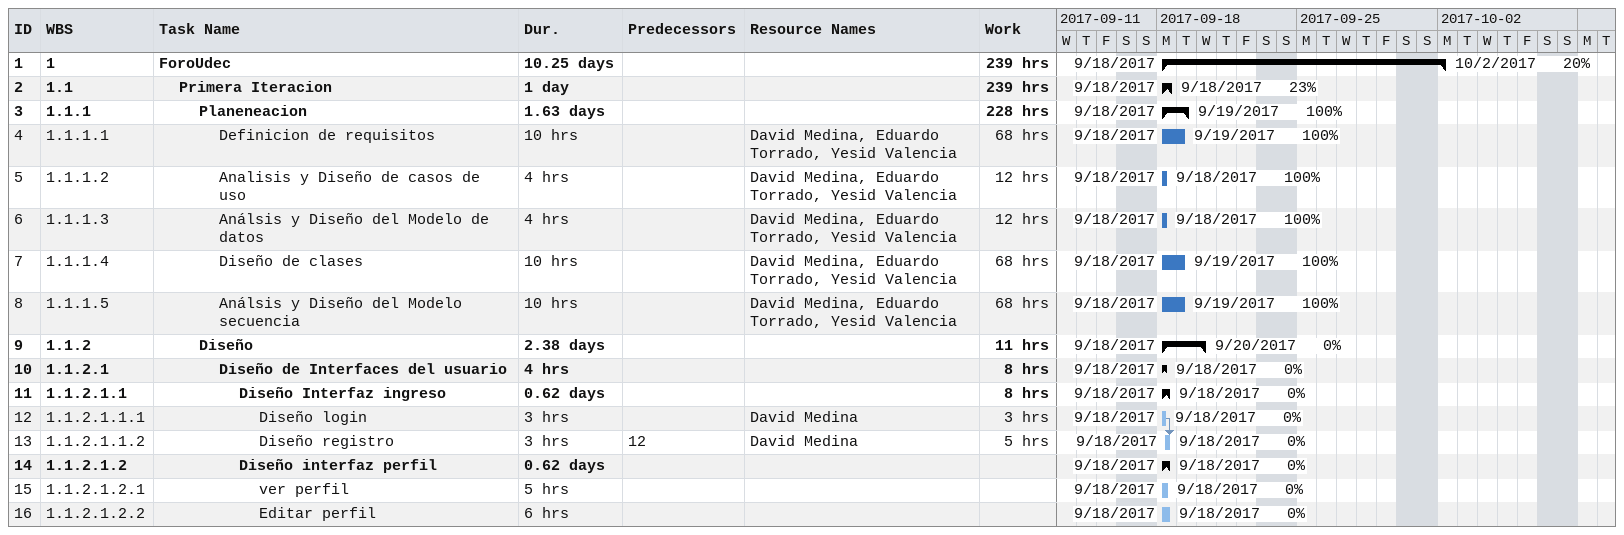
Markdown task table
| ID | WBS | Task | Duration | Start | Finish | Predecessors | Resources | % complete | Work (h) |
|---|---|---|---|---|---|---|---|---|---|
| 1 | 1 | **ForoUdec** | 10.25d | 2017-09-18 | 2017-10-02 |  |  | 20 | 239 |
| 2 | 1.1 | **Primera Iteracion** | 1d | 2017-09-18 | 2017-09-18 |  |  | 23 | 239 |
| 3 | 1.1.1 | **Planeneacion** | 1.63d | 2017-09-18 | 2017-09-19 |  |  | 100 | 228 |
| 4 | 1.1.1.1 | Definicion de requisitos | 10h | 2017-09-18 | 2017-09-19 |  | David Medina, Eduardo Torrado, Yesid Valencia | 100 | 68 |
| 5 | 1.1.1.2 | Analisis y Diseño de casos de uso | 4h | 2017-09-18 | 2017-09-18 |  | David Medina, Eduardo Torrado, Yesid Valencia | 100 | 12 |
| 6 | 1.1.1.3 | Análsis y Diseño del Modelo de datos | 4h | 2017-09-18 | 2017-09-18 |  | David Medina, Eduardo Torrado, Yesid Valencia | 100 | 12 |
| 7 | 1.1.1.4 | Diseño de clases | 10h | 2017-09-18 | 2017-09-19 |  | David Medina, Eduardo Torrado, Yesid Valencia | 100 | 68 |
| 8 | 1.1.1.5 | Análsis y Diseño del Modelo secuencia | 10h | 2017-09-18 | 2017-09-19 |  | David Medina, Eduardo Torrado, Yesid Valencia | 100 | 68 |
| 9 | 1.1.2 | **Diseño** | 2.38d | 2017-09-18 | 2017-09-20 |  |  | 0 | 11 |
| 10 | 1.1.2.1 | **Diseño de Interfaces del usuario** | 4h | 2017-09-18 | 2017-09-18 |  |  | 0 | 8 |
| 11 | 1.1.2.1.1 | **Diseño Interfaz ingreso** | 0.62d | 2017-09-18 | 2017-09-18 |  |  | 0 | 8 |
| 12 | 1.1.2.1.1.1 | Diseño login | 3h | 2017-09-18 | 2017-09-18 |  | David Medina | 0 | 3 |
| 13 | 1.1.2.1.1.2 | Diseño registro | 3h | 2017-09-18 | 2017-09-18 | 12 | David Medina | 0 | 5 |
| 14 | 1.1.2.1.2 | **Diseño interfaz perfil** | 0.62d | 2017-09-18 | 2017-09-18 |  |  | 0 |  |
| 15 | 1.1.2.1.2.1 | ver perfil | 5h | 2017-09-18 | 2017-09-18 |  |  | 0 |  |
| 16 | 1.1.2.1.2.2 | Editar perfil | 6h | 2017-09-18 | 2017-09-18 |  |  | 0 |  |
